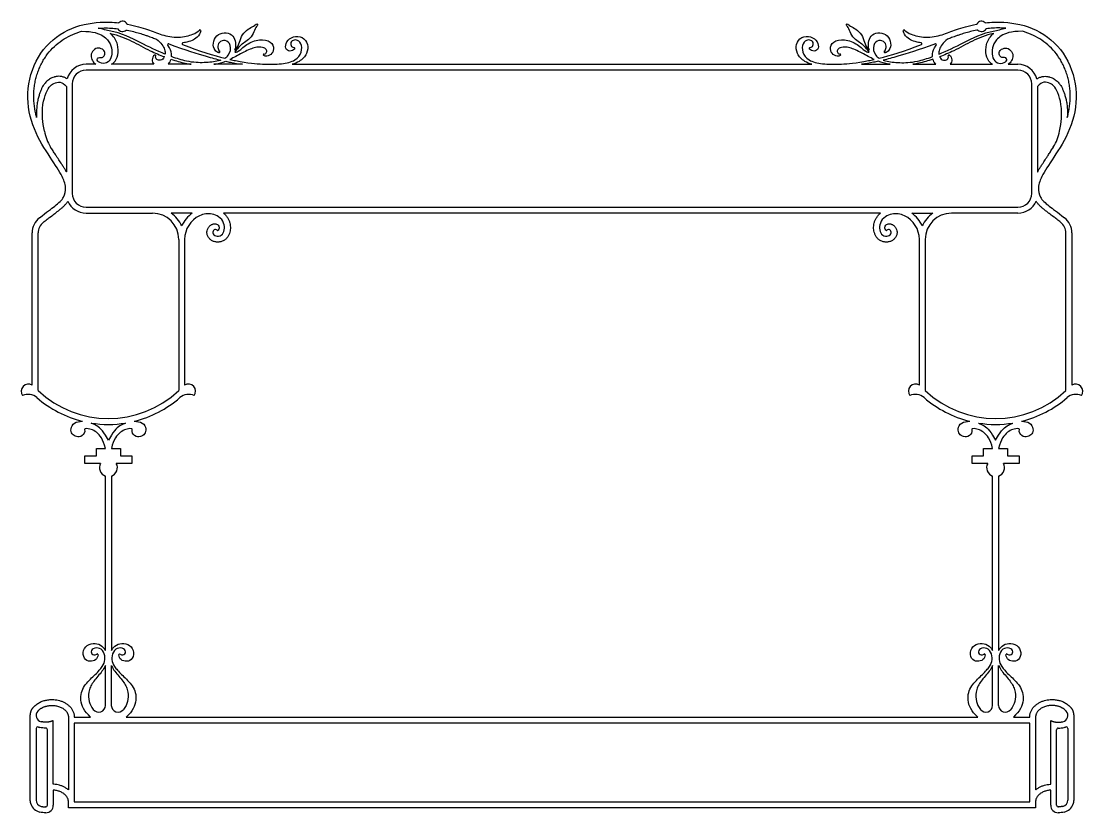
# Model space of a CAD drawing. Header units: millimetres. Extents: x -100 to 100, y -104 to 91.
# Drawn here: x -100.1 to -39.9, y -23.2 to 21.7 of the extents above; entities that cross this region are included whole.
import ezdxf

# ---------------------------------------------------------------- set-up
doc = ezdxf.new("R2010")
doc.units = ezdxf.units.MM
doc.header["$MEASUREMENT"] = 0
doc.layers.add('Layer 03', color=5, linetype='Continuous')

msp = doc.modelspace()

# ---------------------------------------------------------------- linework, layer by layer
at = {"layer": 'Layer 03'}
for p, q in [((-95.896, 19.211), (-96.445, 19.211)), ((-43.613, 18.877), (-96.445, 18.877)), ((-92.607, 19.211), (-94.993, 19.211)), ((-90.484, 19.211), (-91.798, 19.211)), ((-87.575, 19.211), (-89.192, 19.211)), ((-84.768, 19.211), (-55.29, 19.211)), ((-52.483, 19.211), (-50.866, 19.211)), ((-49.574, 19.211), (-48.26, 19.211)), ((-47.451, 19.211), (-45.064, 19.211)), ((-44.162, 19.211), (-43.613, 19.211)), ((-97.225, 18.097), (-97.225, 11.887)), ((-42.833, 11.887), (-42.833, 18.097)), ((-97.559, 17.948), (-97.559, 13.108)), ((-42.499, 17.948), (-42.499, 13.108)), ((-96.445, 11.107), (-43.613, 11.107)), ((-96.445, 10.773), (-92.675, 10.773)), ((-90.421, 10.773), (-91.624, 10.773)), ((-51.412, 10.773), (-88.646, 10.773)), ((-49.637, 10.773), (-48.434, 10.773)), ((-43.613, 10.773), (-47.383, 10.773)), ((-99.5, 1.025), (-99.5, 9.653)), ((-99.165, 0.711), (-99.165, 9.653)), ((-40.892, 0.711), (-40.892, 9.653)), ((-40.558, 9.653), (-40.558, 1.025)), ((-91.189, 9.288), (-91.189, 0.711)), ((-90.855, 9.288), (-90.855, 9.288)), ((-90.855, 9.288), (-90.855, 1.025)), ((-49.203, 1.025), (-49.203, 9.288)), ((-49.203, 9.288), (-49.203, 9.288)), ((-48.868, 9.288), (-48.868, 0.711)), ((-95.177, -2.089), (-95.344, -1.814)), ((-95.01, -1.814), (-95.177, -2.089)), ((-45.047, -1.814), (-44.88, -2.089)), ((-44.88, -2.089), (-44.713, -1.814)), ((-96.506, -3.411), (-96.506, -2.979)), ((-96.506, -2.979), (-95.856, -2.979)), ((-95.856, -2.979), (-95.856, -2.564)), ((-95.856, -2.564), (-95.344, -2.564)), ((-95.01, -2.564), (-94.499, -2.564)), ((-94.499, -2.564), (-94.499, -2.979)), ((-94.499, -2.979), (-93.849, -2.979)), ((-93.849, -2.979), (-93.849, -3.411)), ((-46.209, -3.411), (-46.209, -2.979)), ((-46.209, -2.979), (-45.559, -2.979)), ((-45.559, -2.979), (-45.559, -2.564)), ((-45.559, -2.564), (-45.047, -2.564)), ((-44.713, -2.564), (-44.202, -2.564)), ((-44.202, -2.564), (-44.202, -2.979)), ((-44.202, -2.979), (-43.552, -2.979)), ((-43.552, -2.979), (-43.552, -3.411)), ((-95.622, -3.411), (-96.506, -3.411)), ((-93.849, -3.411), (-94.732, -3.411)), ((-45.325, -3.411), (-46.209, -3.411)), ((-43.552, -3.411), (-44.435, -3.411)), ((-95.344, -14.021), (-95.344, -4.138)), ((-95.01, -4.138), (-95.01, -14.021)), ((-45.047, -14.021), (-45.047, -4.138)), ((-44.713, -4.138), (-44.713, -14.021)), ((-95.344, -17.131), (-95.344, -14.862)), ((-95.01, -17.131), (-95.01, -14.862)), ((-45.047, -17.131), (-45.047, -14.862)), ((-44.713, -17.131), (-44.713, -14.862)), ((-99.604, -22.497), (-99.604, -17.698)), ((-98.302, -21.603), (-98.302, -17.989)), ((-97.445, -17.798), (-97.445, -21.919)), ((-97.111, -17.798), (-96.193, -17.798)), ((-96.193, -17.798), (-96.314, -17.675)), ((-94.041, -17.675), (-94.161, -17.798)), ((-94.161, -17.798), (-45.896, -17.798)), ((-45.896, -17.798), (-46.017, -17.675)), ((-43.744, -17.675), (-43.864, -17.798)), ((-43.864, -17.798), (-42.947, -17.798)), ((-42.613, -17.798), (-42.613, -21.919)), ((-41.756, -21.603), (-41.756, -17.989)), ((-40.454, -17.698), (-40.454, -22.497)), ((-99.27, -18.444), (-99.27, -22.498)), ((-98.636, -22.792), (-98.636, -18.512)), ((-42.947, -18.132), (-97.111, -18.132)), ((-97.111, -18.132), (-97.111, -22.597)), ((-42.947, -22.597), (-42.947, -18.132)), ((-41.422, -22.792), (-41.422, -18.512)), ((-40.788, -18.444), (-40.788, -22.498)), ((-98.302, -21.937), (-98.302, -22.792)), ((-41.756, -22.792), (-41.756, -21.937)), ((-97.445, -22.931), (-97.445, -22.597)), ((-97.111, -22.597), (-42.947, -22.597)), ((-42.613, -22.597), (-42.613, -22.931)), ((-42.613, -22.931), (-97.445, -22.931))]:
    msp.add_line(p, q, dxfattribs=at)
for centre, radius, start, end in [((-94.377, 21.362), 0.291, 207.64522, 314.50015), ((-94.377, 21.362), 0.291, 24.68117, 137.46204), ((-89.99, 21.114), 0.0464, 353.15294, 133.91438), ((-50.068, 21.114), 0.0464, 46.08562, 186.84706), ((-45.681, 21.362), 0.291, 42.53796, 155.31883), ((-45.681, 21.362), 0.291, 225.49985, 332.35478), ((-91.776, 20.322), 0.0464, 69.85764, 216.75587), ((-90.958, 20.384), 0.0464, 96.88922, 247.70296), ((-88.9, 19.916), 0.0464, 260.25118, 45.29246), ((-84.646, 20.115), 0.0464, 318.93888, 85.54911), ((-55.412, 20.115), 0.0464, 94.45089, 221.06112), ((-51.158, 19.916), 0.0464, 134.70754, 279.74882), ((-49.1, 20.384), 0.0464, 292.29704, 83.11078), ((-48.281, 20.322), 0.0464, 323.24413, 110.14236), ((-92.539, 19.691), 0.0464, 349.90822, 119.37987), ((-86.351, 19.747), 0.0464, 96.25854, 246.17493), ((-53.707, 19.747), 0.0464, 293.82507, 83.74146), ((-47.518, 19.691), 0.0464, 60.62013, 190.09178), ((-96.445, 18.097), 1.114, 90, 165.19282), ((-96.445, 18.097), 0.78, 90, 180), ((-43.613, 18.097), 1.114, 14.80718, 90), ((-43.613, 18.097), 0.78, 360, 90), ((-96.196, 15.928), 2.659, 190.99361, 212.02118), ((-43.862, 15.928), 2.659, 327.97882, 349.00639), ((-96.445, 11.887), 1.114, 203.06864, 270), ((-96.445, 11.887), 0.78, 180, 270), ((-43.613, 11.887), 0.78, 270, 360), ((-43.613, 11.887), 1.114, 270, 336.93136), ((-98.409, 9.653), 1.091, 127.82698, 180), ((-98.409, 9.653), 0.757, 127.82698, 180), ((-92.675, 9.288), 1.485, 0, 90), ((-92.675, 9.288), 1.819, 24.74725, 54.71874), ((-89.37, 9.288), 1.819, 125.28126, 155.25275), ((-89.37, 9.288), 1.485, 115.58778, 180), ((-89.521, 9.604), 1.134, 78.44713, 115.58778), ((-50.536, 9.604), 1.134, 64.41222, 101.55287), ((-50.688, 9.288), 1.485, 0, 64.41222), ((-50.688, 9.288), 1.819, 24.74725, 54.71874), ((-47.383, 9.288), 1.819, 125.28126, 155.25275), ((-47.383, 9.288), 1.485, 90, 180), ((-41.649, 9.653), 0.757, 360, 52.17302), ((-41.649, 9.653), 1.091, 360, 52.17302), ((-88.985, 9.842), 0.0464, 226.82479, 321.3291), ((-51.072, 9.842), 0.0464, 218.6709, 313.17521), ((-99.707, 0.669), 0.412, 59.81082, 215.58893), ((-95.177, 4.952), 5.821, 226.75843, 313.24157), ((-90.648, 0.669), 0.412, 324.41107, 120.18918), ((-49.41, 0.669), 0.412, 59.81082, 215.58893), ((-44.88, 4.952), 5.821, 226.75843, 313.24157), ((-40.351, 0.669), 0.412, 324.41107, 120.18918), ((-99.721, -0.252), 0.753, 48.86877, 115.21605), ((-95.177, 4.952), 6.156, 228.86877, 256.18765), ((-95.177, 4.952), 6.156, 283.81235, 311.13123), ((-90.633, -0.252), 0.753, 64.78395, 131.13123), ((-49.424, -0.252), 0.753, 48.86877, 115.21605), ((-44.88, 4.952), 6.156, 228.86877, 256.18765), ((-44.88, 4.952), 6.156, 283.81235, 311.13123), ((-40.336, -0.252), 0.753, 64.78395, 131.13123), ((-95.177, 4.952), 6.156, 260.89181, 279.10819), ((-44.88, 4.952), 6.156, 260.89181, 279.10819), ((-96.48, -1.492), 0.0464, 93.77232, 191.52276), ((-93.875, -1.492), 0.0464, 348.47724, 86.22768), ((-46.183, -1.492), 0.0464, 93.77232, 191.52276), ((-43.578, -1.492), 0.0464, 348.47724, 86.22768), ((-95.177, -3.657), 0.509, 150.98272, 250.8339), ((-95.177, -3.657), 0.509, 289.1661, 29.01728), ((-44.88, -3.657), 0.509, 150.98272, 250.8339), ((-44.88, -3.657), 0.509, 289.1661, 29.01728), ((-95.81, -14.259), 0.0464, 353.86852, 122.75206), ((-94.545, -14.259), 0.0464, 57.24794, 186.13148), ((-45.513, -14.259), 0.0464, 353.86852, 122.75206), ((-44.248, -14.259), 0.0464, 57.24794, 186.13148), ((-95.727, -17.131), 0.383, 216.78132, 360), ((-94.628, -17.131), 0.383, 180, 323.21868), ((-45.43, -17.131), 0.383, 216.78132, 360), ((-44.331, -17.131), 0.383, 180, 323.21868), ((-98.901, -17.698), 0.369, 140.37162, 256.44572), ((-41.157, -17.698), 0.369, 283.55428, 39.62838), ((-99.177, -18.444), 0.0928, 69.71164, 180), ((-98.901, -17.698), 0.703, 249.71164, 256.44572), ((-98.729, -18.512), 0.0928, 360, 90.21552), ((-41.329, -18.512), 0.0928, 89.78448, 180), ((-41.157, -17.698), 0.703, 283.55428, 290.28836), ((-40.881, -18.444), 0.0928, 0, 110.28836), ((-98.901, -22.497), 0.703, 198.40867, 256.44572), ((-98.901, -22.497), 0.369, 180.07561, 256.44572), ((-98.729, -22.792), 0.0928, 270.32155, 0), ((-98.729, -22.792), 0.427, 270.31947, 360), ((-41.329, -22.792), 0.427, 180, 269.68053), ((-41.329, -22.792), 0.0928, 180, 269.67845), ((-41.157, -22.497), 0.369, 283.55428, 359.92439), ((-41.157, -22.497), 0.703, 283.55428, 341.59133)]:
    msp.add_arc(centre, radius, start, end, dxfattribs=at)
for points, knots in [([(-99.078, 10.515), (-98.668, 10.833), (-98.115, 11.234), (-97.658, 11.661), (-97.559, 12.212), (-97.759, 12.879), (-98.565, 14.046), (-99.573, 15.7), (-99.905, 17.831), (-99.154, 19.975), (-97.522, 21.299), (-95.815, 21.646), (-94.917, 21.598), (-94.591, 21.558)], [6910.652034, 6910.652034, 6910.652034, 6910.652034, 6916.675923, 6923.875918, 6931.075914, 6938.275909, 6945.475905, 6952.6759, 6959.875896, 6967.075891, 6974.275887, 6981.475882, 6986.173403, 6986.173403, 6986.173403, 6986.173403]), ([(-99.244, 16.204), (-99.263, 16.271), (-99.328, 16.528), (-99.404, 16.987), (-99.419, 17.481), (-99.387, 17.879), (-99.341, 18.177), (-99.272, 18.472), (-99.183, 18.76), (-99.073, 19.04), (-98.943, 19.308), (-98.794, 19.563), (-98.572, 19.878), (-98.251, 20.23), (-97.81, 20.581), (-97.327, 20.858), (-96.948, 21.006), (-96.735, 21.071), (-96.696, 21.082)], [788.542239, 788.542239, 788.542239, 788.542239, 789.664702, 792.828657, 796.031088, 797.643985, 799.270362, 800.90555, 802.530333, 804.146777, 805.757265, 807.343973, 808.904044, 811.980127, 815.012194, 817.996414, 820.937247, 821.586594, 821.586594, 821.586594, 821.586594]), ([(-96.696, 21.082), (-96.029, 21.086), (-95.407, 20.836), (-95.025, 20.368), (-94.962, 19.905), (-95.029, 19.449), (-95.344, 19.211), (-95.808, 19.325), (-95.83, 19.561), (-95.697, 19.607), (-95.522, 19.579), (-95.378, 19.71), (-95.364, 19.946), (-95.556, 20.12), (-95.906, 20.149), (-96.163, 19.868), (-96.166, 19.542), (-96.045, 19.337), (-95.935, 19.238), (-95.896, 19.211)], [821.586594, 821.586594, 821.586594, 821.586594, 824.038913, 826.491231, 828.943549, 831.395867, 833.848185, 836.300503, 838.752821, 841.205139, 843.657458, 846.109776, 848.562094, 851.014412, 853.46673, 855.919048, 858.371366, 860.823684, 861.910659, 861.910659, 861.910659, 861.910659]), ([(-95.758, 21.252), (-95.647, 21.261), (-95.399, 21.274), (-95.024, 21.266), (-94.761, 21.242), (-94.634, 21.227)], [302.558061, 302.558061, 302.558061, 302.558061, 304.364158, 306.566604, 308.625265, 308.625265, 308.625265, 308.625265]), ([(-91.966, 19.786), (-92.023, 19.809), (-92.556, 20.03), (-93.495, 20.519), (-94.639, 21.062), (-95.406, 21.163)], [291.309803, 291.309803, 291.309803, 291.309803, 291.880287, 296.709567, 301.538846, 301.538846, 301.538846, 301.538846]), ([(-94.173, 21.154), (-94.154, 21.151), (-94.011, 21.123), (-93.758, 21.067), (-93.427, 20.977), (-93.168, 20.896), (-92.925, 20.811), (-92.702, 20.728), (-92.531, 20.665), (-92.453, 20.638)], [277.977779, 277.977779, 277.977779, 277.977779, 278.291117, 280.32734, 282.172451, 283.826715, 284.721036, 286.328103, 287.665346, 287.665346, 287.665346, 287.665346]), ([(-94.113, 21.483), (-94.107, 21.482), (-93.65, 21.395), (-92.891, 21.173), (-92.187, 20.872), (-91.202, 20.672), (-90.345, 20.907), (-90.142, 21.032), (-90.022, 21.148)], [6989.255102, 6989.255102, 6989.255102, 6989.255102, 6989.344976, 6996.544972, 7003.744968, 7010.944963, 7018.144959, 7024.078304, 7024.078304, 7024.078304, 7024.078304]), ([(-89.944, 21.109), (-89.954, 21.024), (-90.051, 20.802), (-90.217, 20.673), (-90.492, 20.518), (-90.759, 20.463), (-90.899, 20.439), (-90.952, 20.432), (-90.964, 20.431)], [7024.692492, 7024.692492, 7024.692492, 7024.692492, 7025.53091, 7027.816852, 7028.655709, 7030.857097, 7031.685288, 7031.91006, 7031.91006, 7031.91006, 7031.91006]), ([(-88.02, 20.023), (-87.829, 20.212), (-87.748, 20.451), (-87.605, 20.899), (-87.247, 21.223), (-86.942, 21.376), (-86.746, 21.538), (-86.699, 21.457), (-86.856, 21.252), (-86.999, 20.837), (-87.309, 20.527), (-87.605, 20.379), (-87.767, 20.207), (-88.014, 19.911)], [7079.771729, 7079.771729, 7079.771729, 7079.771729, 7081.852973, 7083.934217, 7086.015461, 7088.096706, 7090.17795, 7092.259194, 7094.340439, 7096.421683, 7098.502927, 7100.584172, 7102.665415, 7102.665415, 7102.665415, 7102.665415]), ([(-52.044, 19.911), (-52.291, 20.207), (-52.453, 20.379), (-52.749, 20.527), (-53.058, 20.837), (-53.202, 21.252), (-53.359, 21.457), (-53.311, 21.538), (-53.116, 21.376), (-52.811, 21.223), (-52.453, 20.899), (-52.31, 20.451), (-52.229, 20.212), (-52.038, 20.023)], [7513.274375, 7513.274375, 7513.274375, 7513.274375, 7515.355618, 7517.436863, 7519.518107, 7521.599351, 7523.680596, 7525.76184, 7527.843084, 7529.924329, 7532.005573, 7534.086817, 7536.168061, 7536.168061, 7536.168061, 7536.168061]), ([(-49.094, 20.431), (-49.106, 20.432), (-49.159, 20.439), (-49.299, 20.463), (-49.565, 20.518), (-49.841, 20.673), (-50.007, 20.802), (-50.104, 21.024), (-50.114, 21.109)], [7584.02973, 7584.02973, 7584.02973, 7584.02973, 7584.254502, 7585.082693, 7587.284081, 7588.122938, 7590.40888, 7591.247298, 7591.247298, 7591.247298, 7591.247298]), ([(-50.036, 21.148), (-49.916, 21.032), (-49.712, 20.907), (-48.856, 20.672), (-47.871, 20.872), (-47.167, 21.173), (-46.407, 21.395), (-45.951, 21.482), (-45.945, 21.483)], [7591.861486, 7591.861486, 7591.861486, 7591.861486, 7597.794831, 7604.994827, 7612.194822, 7619.394818, 7626.594814, 7626.684688, 7626.684688, 7626.684688, 7626.684688]), ([(-48.091, 19.786), (-48.035, 19.809), (-47.502, 20.03), (-46.562, 20.519), (-45.418, 21.062), (-44.652, 21.163)], [291.309803, 291.309803, 291.309803, 291.309803, 291.880287, 296.709567, 301.538846, 301.538846, 301.538846, 301.538846]), ([(-45.885, 21.154), (-45.904, 21.151), (-46.046, 21.123), (-46.3, 21.067), (-46.631, 20.977), (-46.89, 20.896), (-47.133, 20.811), (-47.355, 20.728), (-47.527, 20.665), (-47.605, 20.638)], [277.977779, 277.977779, 277.977779, 277.977779, 278.291117, 280.32734, 282.172451, 283.826715, 284.721036, 286.328103, 287.665346, 287.665346, 287.665346, 287.665346]), ([(-45.467, 21.558), (-45.141, 21.598), (-44.242, 21.646), (-42.536, 21.299), (-40.904, 19.975), (-40.152, 17.831), (-40.485, 15.7), (-41.493, 14.046), (-42.298, 12.879), (-42.499, 12.212), (-42.4, 11.661), (-41.943, 11.234), (-41.39, 10.833), (-40.98, 10.515)], [7629.766387, 7629.766387, 7629.766387, 7629.766387, 7634.463909, 7641.663904, 7648.8639, 7656.063895, 7663.26389, 7670.463886, 7677.663881, 7684.863876, 7692.063872, 7699.263867, 7705.287756, 7705.287756, 7705.287756, 7705.287756]), ([(-44.299, 21.252), (-44.411, 21.261), (-44.659, 21.274), (-45.034, 21.266), (-45.297, 21.242), (-45.423, 21.227)], [302.558061, 302.558061, 302.558061, 302.558061, 304.364158, 306.566604, 308.625265, 308.625265, 308.625265, 308.625265]), ([(-43.361, 21.082), (-44.029, 21.086), (-44.65, 20.836), (-45.033, 20.368), (-45.096, 19.905), (-45.029, 19.449), (-44.713, 19.211), (-44.25, 19.325), (-44.228, 19.561), (-44.36, 19.607), (-44.536, 19.579), (-44.68, 19.71), (-44.693, 19.946), (-44.502, 20.12), (-44.152, 20.149), (-43.895, 19.868), (-43.891, 19.542), (-44.013, 19.337), (-44.123, 19.238), (-44.162, 19.211)], [821.586594, 821.586594, 821.586594, 821.586594, 824.038913, 826.491231, 828.943549, 831.395867, 833.848185, 836.300503, 838.752821, 841.205139, 843.657458, 846.109776, 848.562094, 851.014412, 853.46673, 855.919048, 858.371366, 860.823684, 861.910659, 861.910659, 861.910659, 861.910659]), ([(-40.814, 16.204), (-40.795, 16.271), (-40.73, 16.528), (-40.654, 16.987), (-40.639, 17.481), (-40.67, 17.879), (-40.717, 18.177), (-40.786, 18.472), (-40.875, 18.76), (-40.985, 19.04), (-41.115, 19.308), (-41.264, 19.563), (-41.486, 19.878), (-41.807, 20.23), (-42.248, 20.581), (-42.73, 20.858), (-43.11, 21.006), (-43.323, 21.071), (-43.361, 21.082)], [788.542239, 788.542239, 788.542239, 788.542239, 789.664702, 792.828657, 796.031088, 797.643985, 799.270362, 800.90555, 802.530333, 804.146777, 805.757265, 807.343973, 808.904044, 811.980127, 815.012194, 817.996414, 820.937247, 821.586594, 821.586594, 821.586594, 821.586594]), ([(-94.993, 19.211), (-94.95, 19.239), (-94.792, 19.366), (-94.608, 19.711), (-94.615, 20.333), (-94.832, 20.761), (-95.046, 20.947), (-95.068, 20.964)], [341.354078, 341.354078, 341.354078, 341.354078, 342.212307, 344.664625, 347.116944, 349.569262, 349.829099, 349.829099, 349.829099, 349.829099]), ([(-95.068, 20.964), (-94.6, 20.861), (-93.861, 20.552), (-92.88, 20), (-92.264, 19.738), (-92.004, 19.638)], [349.829099, 349.829099, 349.829099, 349.829099, 353.967767, 358.106434, 361.303536, 361.303536, 361.303536, 361.303536]), ([(-92.453, 20.638), (-92.176, 20.416), (-91.976, 20.121), (-91.958, 19.866), (-91.966, 19.786)], [287.665346, 287.665346, 287.665346, 287.665346, 289.992044, 291.309803, 291.309803, 291.309803, 291.309803]), ([(-88.908, 19.871), (-88.992, 19.885), (-89.195, 20.023), (-89.275, 20.413), (-89.073, 20.866), (-88.618, 21.053), (-88.16, 20.914), (-87.955, 20.557), (-87.962, 20.202), (-88.007, 20.066), (-88.02, 20.023)], [7061.560001, 7061.560001, 7061.560001, 7061.560001, 7063.20417, 7065.688, 7068.171831, 7070.655661, 7073.139491, 7075.623322, 7078.107152, 7079.771729, 7079.771729, 7079.771729, 7079.771729]), ([(-88.569, 19.552), (-88.495, 19.599), (-88.281, 19.789), (-88.182, 20.344), (-88.558, 20.626), (-88.928, 20.489), (-89.002, 20.181), (-88.928, 20.009), (-88.867, 19.949)], [7036.13965, 7036.13965, 7036.13965, 7036.13965, 7038.170739, 7043.000018, 7047.829298, 7052.658577, 7057.487857, 7060.927139, 7060.927139, 7060.927139, 7060.927139]), ([(-88.288, 19.487), (-88.176, 19.462), (-87.293, 19.279), (-86.407, 19.211), (-85.323, 19.211), (-84.533, 19.41), (-84.183, 19.889), (-84.229, 20.441), (-84.528, 20.623), (-84.784, 20.566), (-84.883, 20.356), (-84.781, 20.172), (-84.642, 20.161)], [7144.549353, 7144.549353, 7144.549353, 7144.549353, 7145.23206, 7150.249203, 7155.266347, 7160.283491, 7165.300635, 7170.317779, 7175.334923, 7180.352067, 7185.369211, 7189.624023, 7189.624023, 7189.624023, 7189.624023]), ([(-88.014, 19.911), (-88.003, 19.903), (-87.953, 19.887), (-87.788, 19.93), (-87.201, 20.491), (-86.392, 20.676), (-85.83, 20.431), (-85.783, 19.95), (-85.997, 19.713), (-86.251, 19.652), (-86.37, 19.704)], [7102.665415, 7102.665415, 7102.665415, 7102.665415, 7103.725849, 7106.209679, 7108.69351, 7111.17734, 7113.66117, 7116.145001, 7118.628831, 7120.710477, 7120.710477, 7120.710477, 7120.710477]), ([(-84.611, 20.085), (-84.689, 19.995), (-84.94, 19.913), (-85.16, 20.088), (-85.115, 20.493), (-84.722, 20.825), (-84.143, 20.785), (-83.843, 20.363), (-83.879, 19.798), (-84.273, 19.395), (-84.623, 19.253), (-84.768, 19.211)], [7190.176464, 7190.176464, 7190.176464, 7190.176464, 7193.815347, 7198.372793, 7202.93024, 7207.487686, 7212.045133, 7216.60258, 7221.160026, 7225.717473, 7228.583662, 7228.583662, 7228.583662, 7228.583662]), ([(-55.29, 19.211), (-55.434, 19.253), (-55.784, 19.395), (-56.179, 19.798), (-56.215, 20.363), (-55.915, 20.785), (-55.336, 20.825), (-54.943, 20.493), (-54.898, 20.088), (-55.118, 19.913), (-55.369, 19.995), (-55.447, 20.085)], [7387.356128, 7387.356128, 7387.356128, 7387.356128, 7390.222317, 7394.779764, 7399.33721, 7403.894657, 7408.452104, 7413.00955, 7417.566997, 7422.124443, 7425.763326, 7425.763326, 7425.763326, 7425.763326]), ([(-55.415, 20.161), (-55.277, 20.172), (-55.175, 20.356), (-55.273, 20.566), (-55.529, 20.623), (-55.828, 20.441), (-55.875, 19.889), (-55.524, 19.41), (-54.734, 19.211), (-53.651, 19.211), (-52.765, 19.279), (-51.881, 19.462), (-51.77, 19.487)], [7426.315767, 7426.315767, 7426.315767, 7426.315767, 7430.570578, 7435.587722, 7440.604866, 7445.62201, 7450.639154, 7455.656298, 7460.673442, 7465.690586, 7470.70773, 7471.390437, 7471.390437, 7471.390437, 7471.390437]), ([(-53.688, 19.704), (-53.807, 19.652), (-54.061, 19.713), (-54.275, 19.95), (-54.228, 20.431), (-53.666, 20.676), (-52.856, 20.491), (-52.27, 19.93), (-52.105, 19.887), (-52.054, 19.903), (-52.044, 19.911)], [7495.229313, 7495.229313, 7495.229313, 7495.229313, 7497.310959, 7499.794789, 7502.278619, 7504.76245, 7507.24628, 7509.730111, 7512.213941, 7513.274375, 7513.274375, 7513.274375, 7513.274375]), ([(-52.038, 20.023), (-52.05, 20.066), (-52.096, 20.202), (-52.103, 20.557), (-51.897, 20.914), (-51.44, 21.053), (-50.985, 20.866), (-50.783, 20.413), (-50.863, 20.023), (-51.066, 19.885), (-51.15, 19.871)], [7536.168061, 7536.168061, 7536.168061, 7536.168061, 7537.832638, 7540.316468, 7542.800298, 7545.284129, 7547.767959, 7550.251789, 7552.73562, 7554.379789, 7554.379789, 7554.379789, 7554.379789]), ([(-51.19, 19.949), (-51.13, 20.009), (-51.056, 20.181), (-51.13, 20.489), (-51.5, 20.626), (-51.875, 20.344), (-51.776, 19.789), (-51.563, 19.599), (-51.488, 19.552)], [7555.012651, 7555.012651, 7555.012651, 7555.012651, 7558.451933, 7563.281213, 7568.110492, 7572.939772, 7577.769051, 7579.80014, 7579.80014, 7579.80014, 7579.80014]), ([(-47.605, 20.638), (-47.881, 20.416), (-48.082, 20.121), (-48.1, 19.866), (-48.091, 19.786)], [287.665346, 287.665346, 287.665346, 287.665346, 289.992044, 291.309803, 291.309803, 291.309803, 291.309803]), ([(-44.99, 20.964), (-45.458, 20.861), (-46.197, 20.552), (-47.178, 20), (-47.794, 19.738), (-48.054, 19.638)], [349.829099, 349.829099, 349.829099, 349.829099, 353.967767, 358.106434, 361.303536, 361.303536, 361.303536, 361.303536]), ([(-45.064, 19.211), (-45.108, 19.239), (-45.265, 19.366), (-45.45, 19.711), (-45.443, 20.333), (-45.226, 20.761), (-45.011, 20.947), (-44.99, 20.964)], [341.354078, 341.354078, 341.354078, 341.354078, 342.212307, 344.664625, 347.116944, 349.569262, 349.829099, 349.829099, 349.829099, 349.829099]), ([(-91.596, 19.644), (-91.592, 19.695), (-91.597, 19.865), (-91.661, 20.09), (-91.813, 20.294)], [180.781696, 180.781696, 180.781696, 180.781696, 181.715825, 183.644993, 183.644993, 183.644993, 183.644993]), ([(-91.76, 20.365), (-90.779, 20.006), (-89.76, 19.694), (-89.05, 19.504), (-88.801, 19.444)], [160.253906, 160.253906, 160.253906, 160.253906, 164.581113, 167.18675, 167.18675, 167.18675, 167.18675]), ([(-86.356, 19.793), (-86.268, 19.802), (-86.18, 19.91), (-86.205, 20.051), (-86.389, 20.187), (-86.87, 20.204), (-87.534, 19.889), (-88.071, 19.592), (-88.288, 19.487)], [7121.364611, 7121.364611, 7121.364611, 7121.364611, 7124.565383, 7128.704051, 7132.842719, 7136.981387, 7141.120054, 7144.549353, 7144.549353, 7144.549353, 7144.549353]), ([(-51.77, 19.487), (-51.987, 19.592), (-52.524, 19.889), (-53.188, 20.204), (-53.669, 20.187), (-53.853, 20.051), (-53.877, 19.91), (-53.789, 19.802), (-53.702, 19.793)], [7471.390437, 7471.390437, 7471.390437, 7471.390437, 7474.819735, 7478.958403, 7483.097071, 7487.235739, 7491.374406, 7494.575179, 7494.575179, 7494.575179, 7494.575179]), ([(-48.297, 20.365), (-49.279, 20.006), (-50.298, 19.694), (-51.008, 19.504), (-51.256, 19.444)], [160.253906, 160.253906, 160.253906, 160.253906, 164.581113, 167.18675, 167.18675, 167.18675, 167.18675]), ([(-48.462, 19.644), (-48.466, 19.695), (-48.461, 19.865), (-48.396, 20.09), (-48.244, 20.294)], [180.781696, 180.781696, 180.781696, 180.781696, 181.715825, 183.644993, 183.644993, 183.644993, 183.644993]), ([(-92.562, 19.731), (-92.648, 19.683), (-92.734, 19.471), (-92.664, 19.282), (-92.607, 19.211)], [368.449816, 368.449816, 368.449816, 368.449816, 370.395292, 372.226856, 372.226856, 372.226856, 372.226856]), ([(-92.004, 19.638), (-92.006, 19.634), (-92.055, 19.523), (-92.21, 19.416), (-92.453, 19.445), (-92.509, 19.597), (-92.494, 19.683)], [361.303536, 361.303536, 361.303536, 361.303536, 361.403943, 363.730642, 366.05734, 367.884889, 367.884889, 367.884889, 367.884889]), ([(-91.798, 19.211), (-91.737, 19.268), (-91.672, 19.36), (-91.63, 19.47), (-91.621, 19.499)], [695.691738, 695.691738, 695.691738, 695.691738, 697.643781, 698.271475, 698.271475, 698.271475, 698.271475]), ([(-91.621, 19.499), (-91.348, 19.405), (-90.968, 19.293), (-90.597, 19.227), (-90.484, 19.211)], [698.271475, 698.271475, 698.271475, 698.271475, 701.757504, 703.305687, 703.305687, 703.305687, 703.305687]), ([(-88.801, 19.444), (-88.843, 19.43), (-89.116, 19.349), (-89.727, 19.286), (-90.54, 19.309), (-91.298, 19.537), (-91.596, 19.644)], [167.18675, 167.18675, 167.18675, 167.18675, 168.110018, 172.939297, 177.768576, 180.781696, 180.781696, 180.781696, 180.781696]), ([(-89.192, 19.211), (-89.16, 19.215), (-88.919, 19.252), (-88.724, 19.301), (-88.526, 19.381)], [117.757406, 117.757406, 117.757406, 117.757406, 118.27702, 121.797989, 121.797989, 121.797989, 121.797989]), ([(-88.526, 19.381), (-88.437, 19.361), (-88.122, 19.296), (-87.804, 19.243), (-87.575, 19.211)], [121.797989, 121.797989, 121.797989, 121.797989, 122.766525, 125.28473, 125.28473, 125.28473, 125.28473]), ([(-51.532, 19.381), (-51.62, 19.361), (-51.936, 19.296), (-52.254, 19.243), (-52.483, 19.211)], [121.797989, 121.797989, 121.797989, 121.797989, 122.766525, 125.28473, 125.28473, 125.28473, 125.28473]), ([(-50.866, 19.211), (-50.898, 19.215), (-51.139, 19.252), (-51.334, 19.301), (-51.532, 19.381)], [117.757406, 117.757406, 117.757406, 117.757406, 118.27702, 121.797989, 121.797989, 121.797989, 121.797989]), ([(-51.256, 19.444), (-51.214, 19.43), (-50.942, 19.349), (-50.331, 19.286), (-49.518, 19.309), (-48.76, 19.537), (-48.462, 19.644)], [167.18675, 167.18675, 167.18675, 167.18675, 168.110018, 172.939297, 177.768576, 180.781696, 180.781696, 180.781696, 180.781696]), ([(-48.436, 19.499), (-48.71, 19.405), (-49.09, 19.293), (-49.461, 19.227), (-49.574, 19.211)], [698.271475, 698.271475, 698.271475, 698.271475, 701.757504, 703.305687, 703.305687, 703.305687, 703.305687]), ([(-48.26, 19.211), (-48.321, 19.268), (-48.386, 19.36), (-48.428, 19.47), (-48.436, 19.499)], [695.691738, 695.691738, 695.691738, 695.691738, 697.643781, 698.271475, 698.271475, 698.271475, 698.271475]), ([(-48.054, 19.638), (-48.052, 19.634), (-48.003, 19.523), (-47.847, 19.416), (-47.604, 19.445), (-47.549, 19.597), (-47.564, 19.683)], [361.303536, 361.303536, 361.303536, 361.303536, 361.403943, 363.730642, 366.05734, 367.884889, 367.884889, 367.884889, 367.884889]), ([(-47.495, 19.731), (-47.41, 19.683), (-47.323, 19.471), (-47.394, 19.282), (-47.451, 19.211)], [368.449816, 368.449816, 368.449816, 368.449816, 370.395292, 372.226856, 372.226856, 372.226856, 372.226856]), ([(-97.522, 18.382), (-97.537, 18.393), (-97.579, 18.42), (-97.65, 18.458), (-97.735, 18.492), (-97.82, 18.514), (-97.931, 18.531), (-98.039, 18.53), (-98.134, 18.517), (-98.199, 18.503), (-98.281, 18.481), (-98.367, 18.447), (-98.468, 18.399), (-98.567, 18.34), (-98.674, 18.254), (-98.76, 18.163), (-98.839, 18.059), (-98.91, 17.943), (-98.982, 17.796), (-99.036, 17.661), (-99.078, 17.544), (-99.122, 17.407), (-99.175, 17.21), (-99.224, 16.941), (-99.252, 16.625), (-99.252, 16.374), (-99.246, 16.229), (-99.244, 16.204)], [770.044751, 770.044751, 770.044751, 770.044751, 770.351751, 770.854185, 771.344262, 771.8202, 772.280234, 773.148629, 773.556786, 773.834745, 774.214598, 774.928121, 775.327577, 776.034119, 776.775428, 777.544429, 778.055941, 778.875356, 779.748131, 780.698917, 781.21203, 781.765977, 783.026307, 784.494406, 786.189434, 788.142306, 788.542239, 788.542239, 788.542239, 788.542239]), ([(-98.807, 15.42), (-99.016, 16.498), (-98.737, 17.727), (-98.33, 18.19), (-97.779, 18.258), (-97.559, 17.948)], [478.793034, 478.793034, 478.793034, 478.793034, 485.830981, 493.878414, 501.925847, 501.925847, 501.925847, 501.925847]), ([(-42.536, 18.382), (-42.52, 18.393), (-42.479, 18.42), (-42.408, 18.458), (-42.323, 18.492), (-42.237, 18.514), (-42.127, 18.531), (-42.019, 18.53), (-41.924, 18.517), (-41.859, 18.503), (-41.777, 18.481), (-41.691, 18.447), (-41.589, 18.399), (-41.491, 18.34), (-41.383, 18.254), (-41.297, 18.163), (-41.219, 18.059), (-41.147, 17.943), (-41.075, 17.796), (-41.022, 17.661), (-40.98, 17.544), (-40.935, 17.407), (-40.882, 17.21), (-40.833, 16.941), (-40.805, 16.625), (-40.805, 16.374), (-40.812, 16.229), (-40.814, 16.204)], [770.044751, 770.044751, 770.044751, 770.044751, 770.351751, 770.854185, 771.344262, 771.8202, 772.280234, 773.148629, 773.556786, 773.834745, 774.214598, 774.928121, 775.327577, 776.034119, 776.775428, 777.544429, 778.055941, 778.875356, 779.748131, 780.698917, 781.21203, 781.765977, 783.026307, 784.494406, 786.189434, 788.142306, 788.542239, 788.542239, 788.542239, 788.542239]), ([(-41.251, 15.42), (-41.042, 16.498), (-41.321, 17.727), (-41.728, 18.19), (-42.279, 18.258), (-42.499, 17.948)], [478.793034, 478.793034, 478.793034, 478.793034, 485.830981, 493.878414, 501.925847, 501.925847, 501.925847, 501.925847]), ([(-97.559, 13.108), (-97.562, 13.113), (-97.593, 13.171), (-97.657, 13.282), (-97.757, 13.445), (-97.854, 13.597), (-97.975, 13.783), (-98.104, 13.979), (-98.25, 14.203), (-98.361, 14.376), (-98.428, 14.482), (-98.451, 14.518)], [464.549804, 464.549804, 464.549804, 464.549804, 464.647449, 465.607465, 466.632741, 467.725226, 468.529799, 470.218472, 471.510253, 472.851079, 473.536606, 473.536606, 473.536606, 473.536606]), ([(-42.499, 13.108), (-42.496, 13.113), (-42.465, 13.171), (-42.4, 13.282), (-42.301, 13.445), (-42.203, 13.597), (-42.082, 13.783), (-41.954, 13.979), (-41.808, 14.203), (-41.696, 14.376), (-41.629, 14.482), (-41.607, 14.518)], [464.549804, 464.549804, 464.549804, 464.549804, 464.647449, 465.607465, 466.632741, 467.725226, 468.529799, 470.218472, 471.510253, 472.851079, 473.536606, 473.536606, 473.536606, 473.536606]), ([(-98.873, 10.251), (-98.798, 10.309), (-98.658, 10.417), (-98.438, 10.584), (-98.248, 10.727), (-98.077, 10.857), (-97.94, 10.966), (-97.807, 11.077), (-97.702, 11.174), (-97.607, 11.272), (-97.535, 11.357), (-97.486, 11.425), (-97.47, 11.45)], [3153.629376, 3153.629376, 3153.629376, 3153.629376, 3155.166595, 3156.483591, 3158.081823, 3159.01747, 3159.951332, 3160.908835, 3161.814237, 3162.258575, 3163.123979, 3163.610899, 3163.610899, 3163.610899, 3163.610899]), ([(-41.185, 10.251), (-41.26, 10.309), (-41.4, 10.417), (-41.619, 10.584), (-41.81, 10.727), (-41.98, 10.857), (-42.118, 10.966), (-42.251, 11.077), (-42.356, 11.174), (-42.451, 11.272), (-42.523, 11.357), (-42.571, 11.425), (-42.588, 11.45)], [3153.629376, 3153.629376, 3153.629376, 3153.629376, 3155.166595, 3156.483591, 3158.081823, 3159.01747, 3159.951332, 3160.908835, 3161.814237, 3162.258575, 3163.123979, 3163.610899, 3163.610899, 3163.610899, 3163.610899]), ([(-88.646, 10.773), (-88.611, 10.743), (-88.534, 10.668), (-88.432, 10.536), (-88.362, 10.407), (-88.319, 10.301), (-88.287, 10.197), (-88.263, 10.065), (-88.26, 9.911), (-88.279, 9.761), (-88.311, 9.641), (-88.35, 9.545), (-88.387, 9.473), (-88.433, 9.403), (-88.49, 9.335), (-88.558, 9.273), (-88.635, 9.221), (-88.717, 9.182), (-88.799, 9.154), (-88.883, 9.137), (-88.966, 9.13), (-89.049, 9.132), (-89.133, 9.144), (-89.216, 9.168), (-89.294, 9.204), (-89.365, 9.249), (-89.428, 9.302), (-89.482, 9.364), (-89.527, 9.433), (-89.563, 9.51), (-89.585, 9.593), (-89.593, 9.679), (-89.584, 9.792), (-89.538, 9.923), (-89.454, 10.032), (-89.368, 10.101), (-89.292, 10.142), (-89.221, 10.166), (-89.074, 10.18), (-88.899, 10.076), (-88.891, 9.886), (-88.949, 9.813)], [3347.232087, 3347.232087, 3347.232087, 3347.232087, 3347.987194, 3348.965497, 3349.902234, 3350.357849, 3350.805174, 3351.675172, 3352.511754, 3353.293054, 3354.100748, 3354.521091, 3354.956156, 3355.409395, 3355.884313, 3356.382816, 3356.891243, 3357.377549, 3357.844751, 3358.298917, 3358.745877, 3359.192357, 3359.646243, 3360.114223, 3360.576085, 3361.027289, 3361.470431, 3361.909573, 3362.350551, 3362.800896, 3363.26878, 3363.739275, 3364.197811, 3365.082748, 3365.953415, 3366.397115, 3366.855593, 3367.341051, 3368.147772, 3369.309836, 3370.262938, 3370.262938, 3370.262938, 3370.262938]), ([(-89.017, 9.808), (-89.069, 9.857), (-89.206, 9.846), (-89.301, 9.651), (-89.115, 9.435), (-88.739, 9.481), (-88.579, 9.824), (-88.598, 10.209), (-88.864, 10.576), (-89.159, 10.688), (-89.294, 10.716)], [3370.67529, 3370.67529, 3370.67529, 3370.67529, 3372.744992, 3375.216249, 3377.687507, 3380.158764, 3382.630021, 3385.101279, 3387.572536, 3389.391058, 3389.391058, 3389.391058, 3389.391058]), ([(-51.109, 9.813), (-51.167, 9.886), (-51.159, 10.076), (-50.983, 10.18), (-50.837, 10.166), (-50.765, 10.142), (-50.69, 10.101), (-50.603, 10.032), (-50.519, 9.923), (-50.474, 9.792), (-50.465, 9.679), (-50.473, 9.593), (-50.495, 9.51), (-50.53, 9.433), (-50.575, 9.364), (-50.63, 9.302), (-50.693, 9.249), (-50.764, 9.204), (-50.842, 9.168), (-50.924, 9.144), (-51.008, 9.132), (-51.092, 9.13), (-51.175, 9.137), (-51.258, 9.154), (-51.341, 9.182), (-51.423, 9.221), (-51.5, 9.273), (-51.567, 9.335), (-51.624, 9.403), (-51.671, 9.473), (-51.708, 9.545), (-51.746, 9.641), (-51.779, 9.761), (-51.798, 9.911), (-51.795, 10.065), (-51.771, 10.197), (-51.738, 10.301), (-51.696, 10.407), (-51.625, 10.536), (-51.524, 10.668), (-51.447, 10.743), (-51.412, 10.773)], [3123.649969, 3123.649969, 3123.649969, 3123.649969, 3124.60307, 3125.765134, 3126.571855, 3127.057313, 3127.515791, 3127.959491, 3128.830158, 3129.715095, 3130.173631, 3130.644126, 3131.11201, 3131.562355, 3132.003333, 3132.442475, 3132.885618, 3133.336821, 3133.798683, 3134.266663, 3134.72055, 3135.167029, 3135.613989, 3136.068155, 3136.535358, 3137.021663, 3137.530091, 3138.028594, 3138.503511, 3138.95675, 3139.391815, 3139.812158, 3140.619852, 3141.401152, 3142.237734, 3143.107732, 3143.555058, 3144.010672, 3144.947409, 3145.925712, 3146.680819, 3146.680819, 3146.680819, 3146.680819]), ([(-50.763, 10.716), (-50.899, 10.688), (-51.193, 10.576), (-51.459, 10.209), (-51.478, 9.824), (-51.319, 9.481), (-50.942, 9.435), (-50.757, 9.651), (-50.852, 9.846), (-50.989, 9.857), (-51.041, 9.808)], [3104.521848, 3104.521848, 3104.521848, 3104.521848, 3106.34037, 3108.811627, 3111.282884, 3113.754142, 3116.225399, 3118.696657, 3121.167914, 3123.237616, 3123.237616, 3123.237616, 3123.237616]), ([(-96.526, -1.501), (-96.496, -1.645), (-96.656, -1.912), (-97.008, -1.911), (-97.252, -1.762), (-97.339, -1.459), (-97.179, -1.103), (-96.81, -1.028), (-96.647, -1.026)], [6815.050239, 6815.050239, 6815.050239, 6815.050239, 6817.750194, 6820.759619, 6823.769044, 6826.778469, 6829.787895, 6832.291359, 6832.291359, 6832.291359, 6832.291359]), ([(-95.344, -1.814), (-95.578, -1.43), (-95.866, -1.257), (-96.095, -1.15), (-96.152, -1.126)], [164.920493, 164.920493, 164.920493, 164.920493, 167.469115, 168.349744, 168.349744, 168.349744, 168.349744]), ([(-94.203, -1.126), (-94.26, -1.15), (-94.489, -1.257), (-94.777, -1.43), (-95.01, -1.814)], [178.890943, 178.890943, 178.890943, 178.890943, 179.771572, 182.320193, 182.320193, 182.320193, 182.320193]), ([(-93.708, -1.026), (-93.544, -1.028), (-93.176, -1.103), (-93.016, -1.459), (-93.102, -1.762), (-93.346, -1.911), (-93.698, -1.912), (-93.858, -1.645), (-93.829, -1.501)], [3473.385035, 3473.385035, 3473.385035, 3473.385035, 3475.888499, 3478.897924, 3481.907349, 3484.916775, 3487.9262, 3490.626154, 3490.626154, 3490.626154, 3490.626154]), ([(-46.229, -1.501), (-46.199, -1.645), (-46.359, -1.912), (-46.711, -1.911), (-46.955, -1.762), (-47.042, -1.459), (-46.882, -1.103), (-46.513, -1.028), (-46.35, -1.026)], [3003.286752, 3003.286752, 3003.286752, 3003.286752, 3005.986706, 3008.996131, 3012.005557, 3015.014982, 3018.024407, 3020.527871, 3020.527871, 3020.527871, 3020.527871]), ([(-45.855, -1.126), (-45.798, -1.15), (-45.569, -1.257), (-45.281, -1.43), (-45.047, -1.814)], [178.890943, 178.890943, 178.890943, 178.890943, 179.771572, 182.320193, 182.320193, 182.320193, 182.320193]), ([(-44.713, -1.814), (-44.48, -1.43), (-44.192, -1.257), (-43.963, -1.15), (-43.906, -1.126)], [164.920493, 164.920493, 164.920493, 164.920493, 167.469115, 168.349744, 168.349744, 168.349744, 168.349744]), ([(-43.411, -1.026), (-43.247, -1.028), (-42.879, -1.103), (-42.719, -1.459), (-42.805, -1.762), (-43.049, -1.911), (-43.401, -1.912), (-43.561, -1.645), (-43.532, -1.501)], [7783.648431, 7783.648431, 7783.648431, 7783.648431, 7786.151895, 7789.161321, 7792.170746, 7795.180171, 7798.189596, 7800.889551, 7800.889551, 7800.889551, 7800.889551]), ([(-95.344, -2.564), (-95.469, -2.048), (-95.825, -1.587), (-96.258, -1.431), (-96.483, -1.446)], [6804.973731, 6804.973731, 6804.973731, 6804.973731, 6809.992439, 6814.623723, 6814.623723, 6814.623723, 6814.623723]), ([(-93.872, -1.446), (-94.096, -1.431), (-94.53, -1.587), (-94.885, -2.048), (-95.01, -2.564)], [3491.052671, 3491.052671, 3491.052671, 3491.052671, 3495.683955, 3500.702663, 3500.702663, 3500.702663, 3500.702663]), ([(-45.047, -2.564), (-45.172, -2.048), (-45.528, -1.587), (-45.961, -1.431), (-46.186, -1.446)], [2993.210243, 2993.210243, 2993.210243, 2993.210243, 2998.228951, 3002.860235, 3002.860235, 3002.860235, 3002.860235]), ([(-43.574, -1.446), (-43.799, -1.431), (-44.233, -1.587), (-44.588, -2.048), (-44.713, -2.564)], [7801.316067, 7801.316067, 7801.316067, 7801.316067, 7805.947351, 7810.966059, 7810.966059, 7810.966059, 7810.966059]), ([(-95.764, -14.264), (-95.777, -14.388), (-95.882, -14.581), (-96.221, -14.672), (-96.584, -14.524), (-96.65, -13.995), (-96.294, -13.617), (-95.803, -13.589), (-95.49, -13.799), (-95.377, -13.956), (-95.344, -14.021)], [6710.460266, 6710.460266, 6710.460266, 6710.460266, 6712.710333, 6715.543284, 6718.376234, 6721.209185, 6724.042135, 6726.875086, 6729.708036, 6731.39309, 6731.39309, 6731.39309, 6731.39309]), ([(-95.01, -14.021), (-94.978, -13.956), (-94.865, -13.799), (-94.552, -13.589), (-94.061, -13.617), (-93.705, -13.995), (-93.771, -14.524), (-94.134, -14.672), (-94.473, -14.581), (-94.577, -14.388), (-94.591, -14.264)], [2552.464719, 2552.464719, 2552.464719, 2552.464719, 2554.149772, 2556.982723, 2559.815673, 2562.648623, 2565.481574, 2568.314524, 2571.147475, 2573.397543, 2573.397543, 2573.397543, 2573.397543]), ([(-45.467, -14.264), (-45.48, -14.388), (-45.585, -14.581), (-45.923, -14.672), (-46.287, -14.524), (-46.353, -13.995), (-45.997, -13.617), (-45.506, -13.589), (-45.193, -13.799), (-45.08, -13.956), (-45.047, -14.021)], [2898.696778, 2898.696778, 2898.696778, 2898.696778, 2900.946846, 2903.779796, 2906.612747, 2909.445697, 2912.278648, 2915.111598, 2917.944549, 2919.629602, 2919.629602, 2919.629602, 2919.629602]), ([(-44.713, -14.021), (-44.681, -13.956), (-44.568, -13.799), (-44.255, -13.589), (-43.764, -13.617), (-43.408, -13.995), (-43.474, -14.524), (-43.837, -14.672), (-44.176, -14.581), (-44.28, -14.388), (-44.294, -14.264)], [7884.5467, 7884.5467, 7884.5467, 7884.5467, 7886.231754, 7889.064704, 7891.897655, 7894.730605, 7897.563556, 7900.396506, 7903.229457, 7905.479524, 7905.479524, 7905.479524, 7905.479524]), ([(-96.314, -17.675), (-96.63, -17.352), (-96.85, -16.642), (-96.518, -15.909), (-95.881, -15.369), (-95.488, -14.908), (-95.344, -14.561), (-95.411, -14.063), (-95.756, -13.819), (-96.161, -13.932), (-96.177, -14.229), (-95.956, -14.297), (-95.835, -14.22)], [6678.160302, 6678.160302, 6678.160302, 6678.160302, 6681.055307, 6684.320777, 6687.586248, 6690.851718, 6694.117188, 6697.382659, 6700.648129, 6703.9136, 6707.17907, 6709.897905, 6709.897905, 6709.897905, 6709.897905]), ([(-94.519, -14.22), (-94.399, -14.297), (-94.178, -14.229), (-94.193, -13.932), (-94.599, -13.819), (-94.944, -14.063), (-95.01, -14.561), (-94.867, -14.908), (-94.474, -15.369), (-93.837, -15.909), (-93.505, -16.642), (-93.725, -17.352), (-94.041, -17.675)], [2573.959904, 2573.959904, 2573.959904, 2573.959904, 2576.678739, 2579.944209, 2583.209679, 2586.47515, 2589.74062, 2593.006091, 2596.271561, 2599.537031, 2602.802502, 2605.697506, 2605.697506, 2605.697506, 2605.697506]), ([(-46.017, -17.675), (-46.333, -17.352), (-46.553, -16.642), (-46.221, -15.909), (-45.584, -15.369), (-45.191, -14.908), (-45.047, -14.561), (-45.114, -14.063), (-45.459, -13.819), (-45.864, -13.932), (-45.88, -14.229), (-45.659, -14.297), (-45.538, -14.22)], [2866.396814, 2866.396814, 2866.396814, 2866.396814, 2869.291819, 2872.557289, 2875.82276, 2879.08823, 2882.353701, 2885.619171, 2888.884642, 2892.150112, 2895.415583, 2898.134417, 2898.134417, 2898.134417, 2898.134417]), ([(-44.222, -14.22), (-44.102, -14.297), (-43.881, -14.229), (-43.896, -13.932), (-44.302, -13.819), (-44.647, -14.063), (-44.713, -14.561), (-44.57, -14.908), (-44.177, -15.369), (-43.54, -15.909), (-43.208, -16.642), (-43.428, -17.352), (-43.744, -17.675)], [7906.041885, 7906.041885, 7906.041885, 7906.041885, 7908.76072, 7912.02619, 7915.291661, 7918.557131, 7921.822602, 7925.088072, 7928.353542, 7931.619013, 7934.884483, 7937.779488, 7937.779488, 7937.779488, 7937.779488]), ([(-95.344, -14.862), (-95.38, -14.947), (-95.525, -15.212), (-95.99, -15.703), (-96.298, -16.219), (-96.315, -16.817), (-96.196, -17.122), (-96.063, -17.321), (-96.034, -17.361)], [200.445786, 200.445786, 200.445786, 200.445786, 201.848544, 204.681494, 207.514444, 210.347395, 213.180345, 213.841954, 213.841954, 213.841954, 213.841954]), ([(-95.01, -14.862), (-94.975, -14.947), (-94.83, -15.212), (-94.365, -15.703), (-94.057, -16.219), (-94.039, -16.817), (-94.159, -17.122), (-94.292, -17.321), (-94.321, -17.361)], [200.445786, 200.445786, 200.445786, 200.445786, 201.848544, 204.681494, 207.514444, 210.347395, 213.180345, 213.841954, 213.841954, 213.841954, 213.841954]), ([(-45.047, -14.862), (-45.083, -14.947), (-45.228, -15.212), (-45.693, -15.703), (-46.001, -16.219), (-46.018, -16.817), (-45.899, -17.122), (-45.766, -17.321), (-45.737, -17.361)], [200.445786, 200.445786, 200.445786, 200.445786, 201.848544, 204.681494, 207.514444, 210.347395, 213.180345, 213.841954, 213.841954, 213.841954, 213.841954]), ([(-44.713, -14.862), (-44.677, -14.947), (-44.533, -15.212), (-44.068, -15.703), (-43.76, -16.219), (-43.742, -16.817), (-43.862, -17.122), (-43.995, -17.321), (-44.024, -17.361)], [200.445786, 200.445786, 200.445786, 200.445786, 201.848544, 204.681494, 207.514444, 210.347395, 213.180345, 213.841954, 213.841954, 213.841954, 213.841954]), ([(-99.442, -17.25), (-99.394, -17.192), (-99.312, -17.113), (-99.188, -17.025), (-99.056, -16.948), (-98.881, -16.875), (-98.665, -16.822), (-98.461, -16.8), (-98.22, -16.803), (-97.995, -16.84), (-97.779, -16.914), (-97.622, -16.991), (-97.477, -17.088), (-97.349, -17.205), (-97.261, -17.318), (-97.205, -17.415), (-97.17, -17.49), (-97.143, -17.566), (-97.119, -17.668), (-97.111, -17.746), (-97.111, -17.798)], [6656.811079, 6656.811079, 6656.811079, 6656.811079, 6658.028111, 6658.644002, 6659.261988, 6660.493931, 6661.699436, 6662.852902, 6663.789486, 6665.589025, 6666.524418, 6667.46821, 6668.410102, 6669.34208, 6670.258246, 6670.708674, 6671.153051, 6671.590411, 6672.019739, 6672.850176, 6672.850176, 6672.850176, 6672.850176]), ([(-42.947, -17.798), (-42.947, -17.746), (-42.939, -17.668), (-42.914, -17.566), (-42.887, -17.49), (-42.853, -17.415), (-42.797, -17.318), (-42.709, -17.205), (-42.581, -17.088), (-42.436, -16.991), (-42.279, -16.914), (-42.063, -16.84), (-41.837, -16.803), (-41.596, -16.8), (-41.393, -16.822), (-41.177, -16.875), (-41.002, -16.948), (-40.87, -17.025), (-40.746, -17.113), (-40.663, -17.192), (-40.615, -17.25)], [7943.089614, 7943.089614, 7943.089614, 7943.089614, 7943.920051, 7944.349379, 7944.786739, 7945.231116, 7945.681544, 7946.59771, 7947.529688, 7948.47158, 7949.415372, 7950.350765, 7952.150304, 7953.086888, 7954.240354, 7955.445859, 7956.677802, 7957.295788, 7957.911679, 7959.128711, 7959.128711, 7959.128711, 7959.128711]), ([(-98.729, -18.42), (-98.789, -18.42), (-98.9, -18.414), (-99.01, -18.395), (-99.066, -18.381)], [446.577424, 446.577424, 446.577424, 446.577424, 447.466999, 448.405513, 448.405513, 448.405513, 448.405513]), ([(-41.329, -18.42), (-41.269, -18.42), (-41.158, -18.414), (-41.048, -18.395), (-40.992, -18.381)], [446.577424, 446.577424, 446.577424, 446.577424, 447.466999, 448.405513, 448.405513, 448.405513, 448.405513]), ([(-97.445, -21.919), (-97.456, -21.909), (-97.513, -21.863), (-97.622, -21.79), (-97.779, -21.713), (-97.995, -21.639), (-98.172, -21.61), (-98.293, -21.603), (-98.302, -21.603)], [464.574965, 464.574965, 464.574965, 464.574965, 464.809995, 465.751886, 466.695678, 467.631071, 469.43061, 469.580673, 469.580673, 469.580673, 469.580673]), ([(-42.613, -21.919), (-42.602, -21.909), (-42.545, -21.863), (-42.436, -21.79), (-42.279, -21.713), (-42.063, -21.639), (-41.886, -21.61), (-41.765, -21.603), (-41.756, -21.603)], [464.574965, 464.574965, 464.574965, 464.574965, 464.809995, 465.751886, 466.695678, 467.631071, 469.43061, 469.580673, 469.580673, 469.580673, 469.580673]), ([(-98.726, -23.219), (-98.789, -23.219), (-98.9, -23.213), (-99.01, -23.194), (-99.066, -23.181)], [6619.256892, 6619.256892, 6619.256892, 6619.256892, 6620.153623, 6621.099687, 6621.099687, 6621.099687, 6621.099687]), ([(-40.992, -23.181), (-41.048, -23.194), (-41.158, -23.213), (-41.269, -23.219), (-41.331, -23.219)], [6299.113828, 6299.113828, 6299.113828, 6299.113828, 6300.059892, 6300.956623, 6300.956623, 6300.956623, 6300.956623])]:
    msp.add_open_spline(points, degree=3, knots=knots, dxfattribs=at)
for points in [[(-95.406, 21.163), (-95.516, 21.208), (-95.634, 21.239), (-95.758, 21.252)], [(-44.652, 21.163), (-44.542, 21.208), (-44.423, 21.239), (-44.299, 21.252)], [(-90.976, 20.341), (-90.004, 19.943), (-89.204, 19.705), (-88.569, 19.552)], [(-51.488, 19.552), (-50.853, 19.705), (-50.054, 19.943), (-49.082, 20.341)]]:
    msp.add_open_spline(points, degree=3, dxfattribs=at)
for points, weights in [([(-99.604, -17.698), (-99.604, -17.445), (-99.442, -17.25)], [0.945312298923, 0.914709851837, 1]), ([(-40.615, -17.25), (-40.454, -17.445), (-40.454, -17.698)], [1, 0.914709851837, 0.945312298923]), ([(-97.445, -22.597), (-97.445, -21.988), (-98.302, -21.937)], [1, 0.724015527997, 0.968134792745]), ([(-41.756, -21.937), (-42.613, -21.988), (-42.613, -22.597)], [0.968134792745, 0.724015527996, 1]), ([(-99.568, -22.719), (-99.604, -22.611), (-99.604, -22.497)], [0.999999920948, 0.959753086132, 0.945312326615]), ([(-40.454, -22.497), (-40.454, -22.611), (-40.49, -22.719)], [0.945312333501, 0.959753095727, 0.999999920948])]:
    msp.add_rational_spline(points, weights, degree=2, dxfattribs=at)
for points, weights, knots in [([(-99.185, -17.463), (-98.914, -17.136), (-98.379, -17.136), (-97.445, -17.136), (-97.445, -17.798)], [0.867551332093, 0.808277005233, 1, 0.707106781187, 1], [439.779992, 439.779992, 439.779992, 440.808209, 440.808209, 442.379005, 442.379005, 442.379005]), ([(-40.873, -17.463), (-41.144, -17.136), (-41.678, -17.136), (-42.613, -17.136), (-42.613, -17.798)], [0.867551332093, 0.808277005233, 1, 0.707106781187, 1], [439.779992, 439.779992, 439.779992, 440.808209, 440.808209, 442.379005, 442.379005, 442.379005]), ([(-98.302, -17.989), (-98.474, -18.085), (-98.735, -18.085), (-98.868, -18.085), (-98.987, -18.057)], [0.854333266666, 0.842866473046, 1, 0.913116882559, 0.877779349729], [434.447464, 434.447464, 434.447464, 435.290177, 435.290177, 435.756134, 435.756134, 435.756134]), ([(-41.756, -17.989), (-41.583, -18.085), (-41.323, -18.085), (-41.19, -18.085), (-41.07, -18.057)], [0.854333266666, 0.842866473046, 1, 0.913116903273, 0.87777936658], [434.447464, 434.447464, 434.447464, 435.290177, 435.290177, 435.756134, 435.756134, 435.756134]), ([(-98.987, -22.856), (-98.868, -22.885), (-98.735, -22.885), (-98.732, -22.885), (-98.728, -22.885)], [0.87777936658, 0.913116903273, 1, 0.997667155878, 0.99537147316], [421.4797128, 421.4797128, 421.4797128, 421.9456702, 421.9456702, 421.9581814, 421.9581814, 421.9581814]), ([(-41.07, -22.856), (-41.19, -22.885), (-41.323, -22.885), (-41.326, -22.885), (-41.329, -22.885)], [0.87777938343, 0.913116923988, 1, 0.997667155878, 0.99537147316], [421.4797128, 421.4797128, 421.4797128, 421.9456702, 421.9456702, 421.9581814, 421.9581814, 421.9581814])]:
    msp.add_rational_spline(points, weights, degree=2, knots=knots, dxfattribs=at)

doc.saveas('drawing.dxf')
